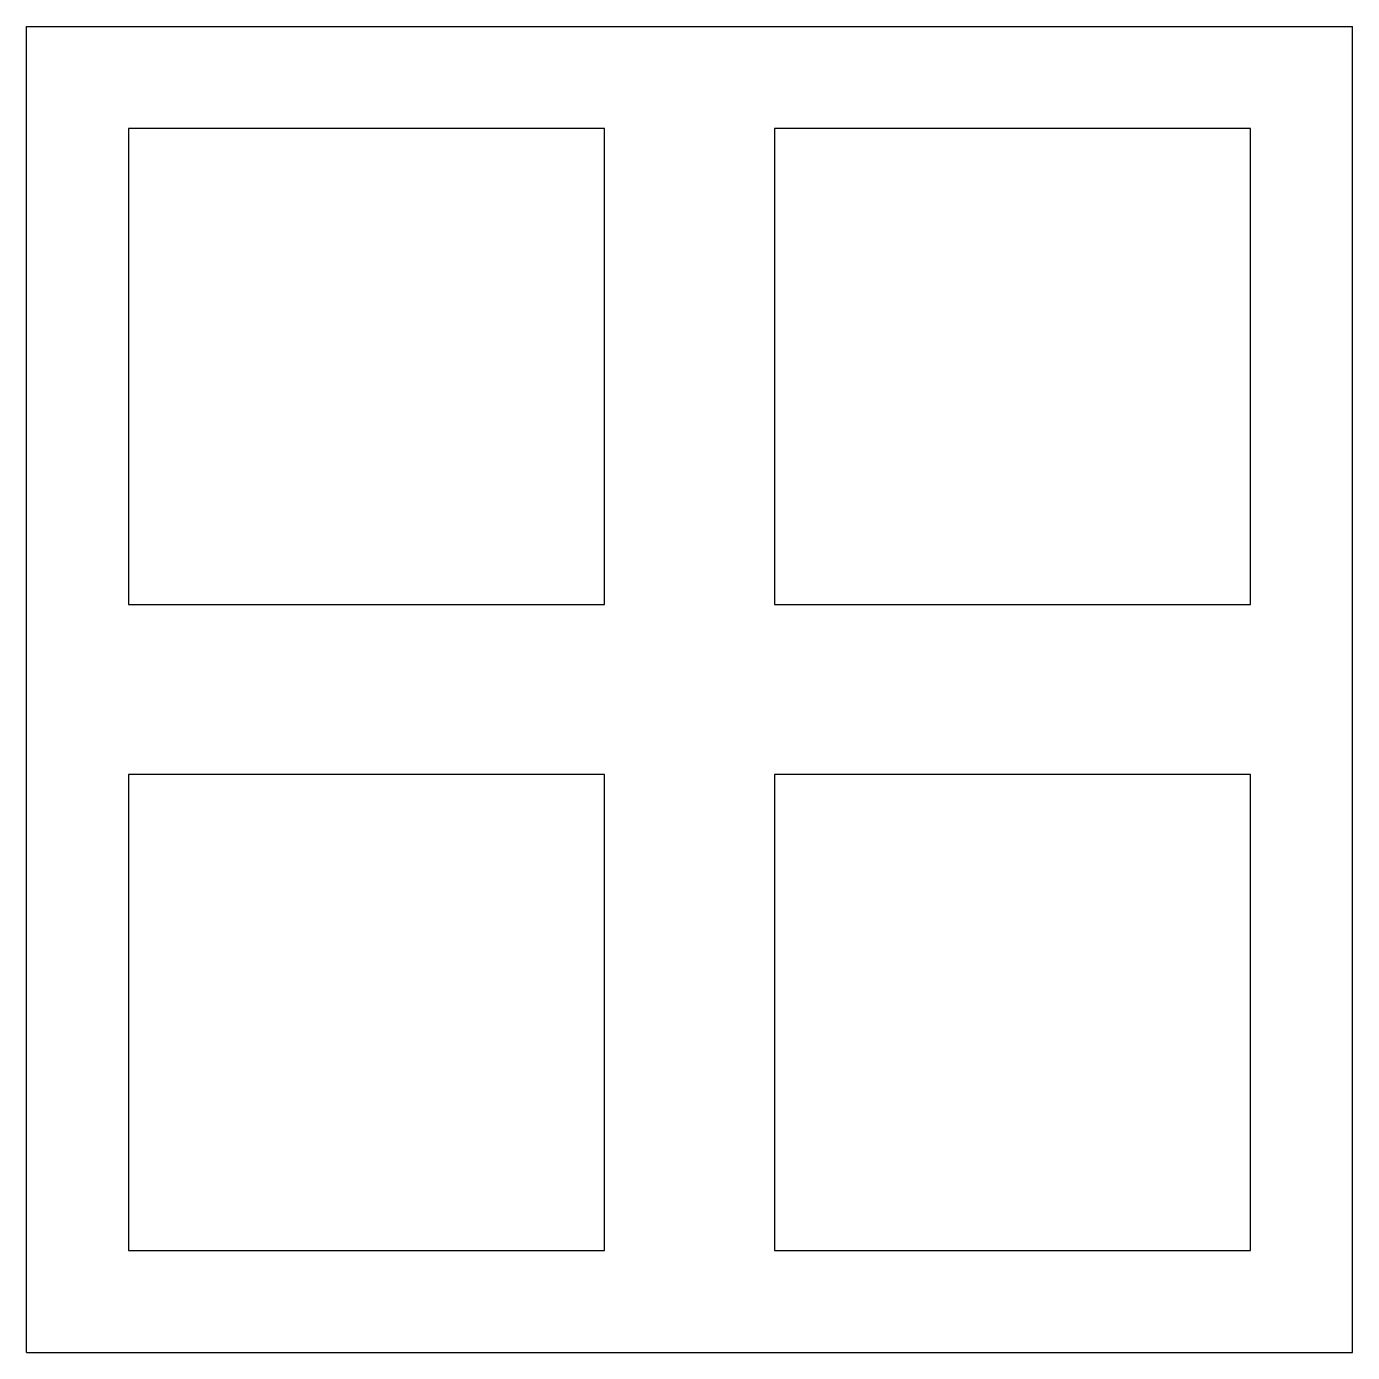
# Model space of a CAD drawing. Header units: millimetres. Extents: x -10 to 29, y -10 to 29.
import ezdxf

# ---------------------------------------------------------------- set-up
doc = ezdxf.new("R2010")
doc.units = ezdxf.units.MM

msp = doc.modelspace()

# ---------------------------------------------------------------- linework, layer by layer
at = {"linetype": 'CONTINUOUS'}
for p, q in [((-10, -10), (-10, 29)), ((-10, 29), (29, 29)), ((29, -10), (29, 29)), ((7, 26), (-7, 26)), ((-7, 26), (-7, 12)), ((7, 12), (7, 26)), ((26, 26), (12, 26)), ((12, 26), (12, 12)), ((26, 12), (26, 26)), ((-7, 12), (7, 12)), ((12, 12), (26, 12)), ((7, 7), (-7, 7)), ((-7, 7), (-7, -7)), ((7, -7), (7, 7)), ((26, 7), (12, 7)), ((12, 7), (12, -7)), ((26, -7), (26, 7)), ((-7, -7), (7, -7)), ((12, -7), (26, -7)), ((-10, -10), (29, -10))]:
    msp.add_line(p, q, dxfattribs=at)

doc.saveas('drawing.dxf')
